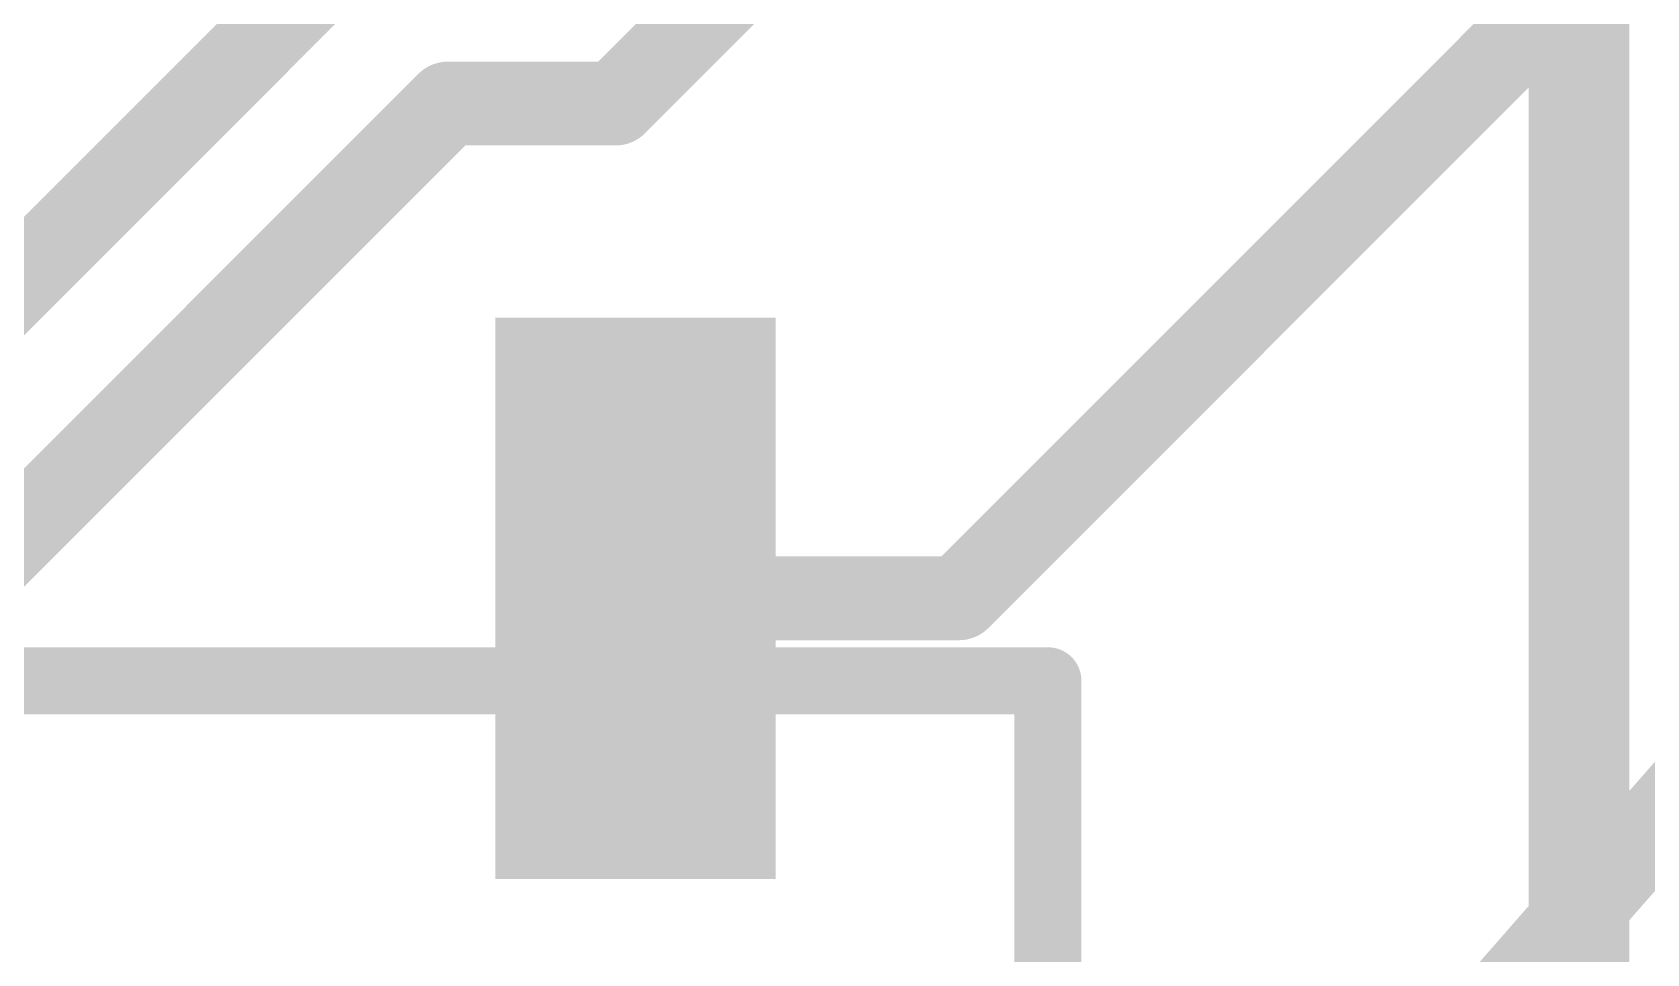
# Model space of a CAD drawing. Extents: x -1.3 to 34.4, y -29.2 to 28.1.
# Drawn here: x 23.251 to 28.145, y 3.393 to 6.185 of the extents above; entities that cross this region are included whole.
import ezdxf

# ---------------------------------------------------------------- set-up
doc = ezdxf.new("R2010")
doc.units = 0
for name, color, linetype in [('1', 12, 'CONTINUOUS'), ('16', 132, 'CONTINUOUS'), ('21', 41, 'CONTINUOUS'), ('51', 53, 'CONTINUOUS')]:
    doc.layers.add(name, color=color, linetype=linetype)

# ---------------------------------------------------------------- blocks, each defined once
blk = doc.blocks.new('RECT')
blk.add_solid([(-0.5, -0.5), (0.5, -0.5), (-0.5, 0.5), (0.5, 0.5)])

msp = doc.modelspace()

# ---------------------------------------------------------------- linework, layer by layer
at = {"layer": '1'}
for points, const_width in [([(27.94, 27.94), (27.94, 0)], 0.3048), ([(25.019, 5.969), (26.67, 7.62)], 0.254), ([(26.06, 4.47), (29.21, 7.62)], 0.254), ([(22.25, 4.47), (24.13, 6.35)], 0.254), ([(23.08, 4.538), (24.511, 5.969)], 0.254), ([(24.511, 5.969), (25.019, 5.969)], 0.254), ([(25.08, 4.47), (26.06, 4.47)], 0.254)]:
    msp.add_lwpolyline(points, dxfattribs=dict(at, const_width=const_width))
at = {"layer": '1', "const_width": 0.127}
for points in [[(24.511, 6.0325, 1), (24.511, 5.9055)], [(24.5559, 5.9241, 1), (24.4661, 6.0139)], [(24.9741, 6.0139, 1), (25.0639, 5.9241)], [(25.019, 5.9055, 1), (25.019, 6.0325)], [(25.08, 4.5335, 1), (25.08, 4.4065)], [(26.0151, 4.5149, 1), (26.1049, 4.4251)], [(26.06, 4.4065, 1), (26.06, 4.5335)]]:
    msp.add_lwpolyline(points, format="xyb", dxfattribs=at)
at = {"layer": '16', "const_width": 0.3048}
msp.add_lwpolyline([(27.94, 27.94), (27.94, 0)], dxfattribs=at)
at = {"layer": '21'}
for points, const_width in [([(26.416, 1.778), (30.988, 6.985)], 0.254), ([(26.33, 4.22), (25.68, 4.22)], 0.2032), ([(26.33, 1.72), (26.33, 4.22)], 0.2032)]:
    msp.add_lwpolyline(points, dxfattribs=dict(at, const_width=const_width))
at = {"layer": '21', "const_width": 0.1016}
for points in [[(25.68, 4.2708, 1), (25.68, 4.1692)], [(26.3808, 4.22, 1), (26.2792, 4.22)], [(26.33, 4.1692, 1), (26.33, 4.2708)]]:
    msp.add_lwpolyline(points, format="xyb", dxfattribs=at)
at = {"layer": '51', "const_width": 0.2032}
for points in [[(26.33, 1.72), (32.68, 8.97)], [(5.83, 4.22), (26.33, 4.22)], [(26.33, 4.22), (26.33, 1.72)]]:
    msp.add_lwpolyline(points, dxfattribs=at)
at = {"layer": '51', "const_width": 0.1016}
for points in [[(26.3808, 4.22, 1), (26.2792, 4.22)], [(26.33, 4.1692, 1), (26.33, 4.2708)]]:
    msp.add_lwpolyline(points, format="xyb", dxfattribs=at)

# ---------------------------------------------------------------- block references
at = {"layer": '1', "xscale": 0.85, "yscale": 1.7}
msp.add_blockref('RECT', (25.08, 4.47), dxfattribs=at)

doc.saveas('drawing.dxf')
